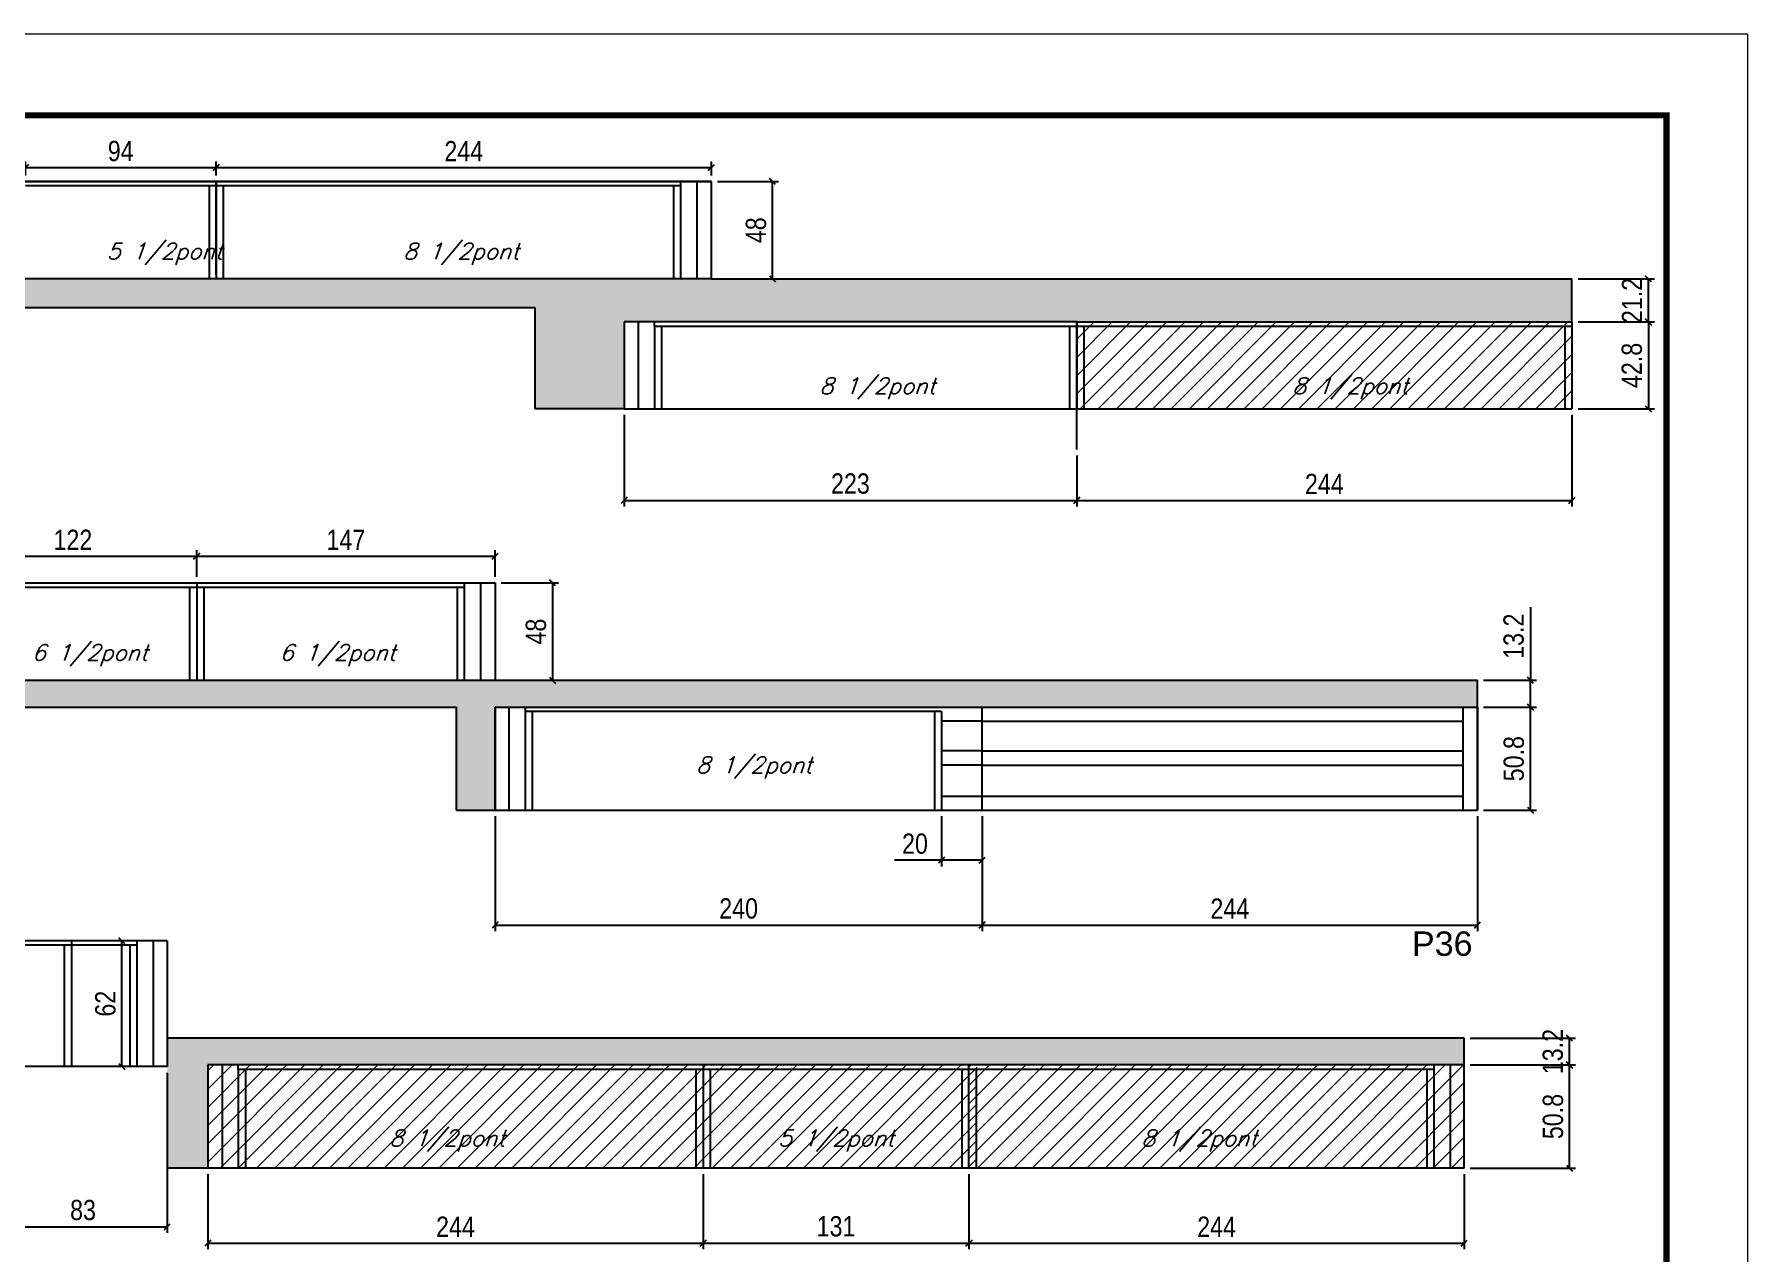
# Model space of a CAD drawing. Extents: x 137137 to 143418, y 10464 to 34486.
# Drawn here: x 140948 to 141792, y 23548 to 24149 of the extents above; entities that cross this region are included whole.
import ezdxf

# ---------------------------------------------------------------- set-up
doc = ezdxf.new("R2010")
doc.units = 0
doc.linetypes.add('DASHED', pattern=[0.75, 0.5, -0.25])
for name, color, linetype in [('5', 5, 'Continuous'), ('COTA', 241, 'Continuous'), ('Painéis', 200, 'Continuous'), ('SARR_2.2x7', 40, 'Continuous'), ('SARR_3.5x7', 81, 'Continuous'), ('texto', 7, 'Continuous')]:
    doc.layers.add(name, color=color, linetype=linetype)
for name, color, linetype, lineweight in [('Folhas', 255, 'Continuous', 9), ('Hachura', 251, 'Continuous', 9), ('SARRAFO DE PRESSAO', 251, 'DASHED', 9)]:
    doc.layers.add(name, color=color, linetype=linetype, lineweight=lineweight)
doc.styles.add('COTA TECNICA', font='techl___.ttf', dxfattribs={"height": 10})
doc.styles.add('Romans', font='romans.shx')
doc.styles.get("Standard").update_dxf_attribs({"font": 'arial.ttf'})
doc.dimstyles.new('PAINEL', dxfattribs={"dimtxt": 10, "dimasz": 3, "dimexe": 3, "dimexo": 3, "dimgap": 3, "dimtad": 1, "dimdec": 1, "dimzin": 12, "dimdsep": 46, "dimtxsty": 'COTA TECNICA', "dimblk1": 'OBLIQUE', "dimblk2": 'OBLIQUE', "dimsah": 1, "dimcen": 0.9, "dimclrd": 4, "dimclre": 4, "dimclrt": 240, "dimadec": 1, "dimazin": 3, "dimtfac": 1, "dimtdec": 1, "dimtmove": 0, "dimatfit": 3, "dimfxl": 1, "dimtolj": 1, "dimtzin": 12, "dimarcsym": 0})
pattern_1 = [(50, (-5789.775, 320.572), (5.46554007, -0.47817257), [0.5715, -6.2865]), (355, (-5789.775, 320.572), (-1.05730264, 5.73170536), [0.4572, -5.02921753]), (100.4514447, (-5789.3194, 320.532), (4.40823741, 5.25353256), [0.48570026, -5.34270734]), (46.1842, (-5789.775, 322.096), (8.13237123, -1.26126984), [0.85725, -9.42975]), (96.6355576, (-5789.097, 321.991), (7.12212402, 7.42278374), [0.7285507, -8.01406824]), (351.184151, (-5789.775, 322.096), (7.122124, 7.42278374), [0.685799, -7.54379196]), (21, (-5789.013, 321.715), (4.54843174, -3.06795595), [0.5715, -6.2865]), (326, (-5789.013, 321.715), (1.85406085, 5.52563898), [0.4572, -5.0292]), (71.451445, (-5788.634, 321.459), (6.40249258, 2.45768307), [0.48570026, -5.34269813]), (37.5, (-5789.7749, 320.5718), (0.092658098, 2.536651166), [0, -4.96824, 0, -5.1054, 0, -5.04825]), (7.5, (-5789.7749, 320.5718), (2.004589875, 3.005417245), [0, -2.91084, 0, -4.85394, 0, -1.92405]), (327.5, (-5791.4741, 320.5718), (4.067717855, -0.17186232), [0, -1.905, 0, -5.9436, 0, -7.8867]), (317.5, (-5792.236, 320.5718), (4.44387544, 0.76279473), [0, -2.4765, 0, -3.94716, 0, -5.6007])]
pattern_2 = [(45, (-1599.503, -8044.2146), (-4.49012806, 4.49012806), [])]

# ---------------------------------------------------------------- blocks, each defined once
blk = doc.blocks.new('9999999999')
at = {"layer": 'Folhas'}
blk.add_lwpolyline([(98138.98, 34190.21), (99623.98, 34190.21), (99623.98, 35240.21), (98138.98, 35240.21)], close=True, dxfattribs=at)
at = {"layer": 'Folhas', "color": 30, "const_width": 3}
blk.add_lwpolyline([(98213.98, 34230.21), (99583.98, 34230.21), (99583.98, 35200.21), (98213.98, 35200.21)], close=True, dxfattribs=at)
blk = doc.blocks.new('_Oblique')
at = {"color": 0, "linetype": 'ByBlock', "lineweight": -2}
blk.add_line((-0.5, -0.5), (0.5, 0.5), dxfattribs=at)
blk = doc.blocks.new('*D1984')
at = {"layer": 'COTA', "color": 4, "linetype": 'ByBlock', "lineweight": -2, "transparency": 16777216}
for p, q in [((141705.69, 23961.05), (141705.69, 23915.97)), ((141461.69, 23941.05), (141461.69, 23915.97)), ((141461.69, 23918.97), (141705.69, 23918.97))]:
    blk.add_line(p, q, dxfattribs=at)
at = {"layer": 'Defpoints', "color": 0, "linetype": 'ByBlock', "transparency": 16777216}
for p in [(141705.69, 23964.05), (141461.69, 23944.05), (141705.69, 23918.97)]:
    blk.add_point(p, dxfattribs=at)
at = {"layer": 'COTA', "color": 4, "linetype": 'ByBlock', "lineweight": -2, "transparency": 16777216, "xscale": 3, "yscale": 3, "zscale": 3, "rotation": 180}
blk.add_blockref('_Oblique', (141461.69, 23918.97), dxfattribs=at)
at = {"layer": 'COTA', "color": 4, "linetype": 'ByBlock', "lineweight": -2, "transparency": 16777216, "xscale": 3, "yscale": 3, "zscale": 3}
blk.add_blockref('_Oblique', (141705.69, 23918.97), dxfattribs=at)
at = {"layer": 'COTA', "color": 240, "linetype": 'ByBlock', "transparency": 16777216, "insert": (141583.69, 23927.04), "char_height": 10, "attachment_point": 5, "style": 'COTA TECNICA'}
blk.add_mtext('\\A1;244', dxfattribs=at)
blk = doc.blocks.new('*D1985')
at = {"layer": 'COTA', "color": 4, "linetype": 'ByBlock', "lineweight": -2, "transparency": 16777216}
for p, q in [((141415.11, 23763.3), (141415.11, 23706.75)), ((141659.11, 23763.3), (141659.11, 23706.75)), ((141415.11, 23709.75), (141659.11, 23709.75))]:
    blk.add_line(p, q, dxfattribs=at)
at = {"layer": 'Defpoints', "color": 0, "linetype": 'ByBlock', "transparency": 16777216}
for p in [(141415.11, 23766.3), (141659.11, 23766.3), (141659.11, 23709.75)]:
    blk.add_point(p, dxfattribs=at)
at = {"layer": 'COTA', "color": 4, "linetype": 'ByBlock', "lineweight": -2, "transparency": 16777216, "xscale": 3, "yscale": 3, "zscale": 3, "rotation": 180}
blk.add_blockref('_Oblique', (141415.11, 23709.75), dxfattribs=at)
at = {"layer": 'COTA', "color": 4, "linetype": 'ByBlock', "lineweight": -2, "transparency": 16777216, "xscale": 3, "yscale": 3, "zscale": 3}
blk.add_blockref('_Oblique', (141659.11, 23709.75), dxfattribs=at)
at = {"layer": 'COTA', "color": 240, "linetype": 'ByBlock', "transparency": 16777216, "insert": (141537.11, 23717.82), "char_height": 10, "attachment_point": 5, "style": 'COTA TECNICA'}
blk.add_mtext('\\A1;244', dxfattribs=at)
blk = doc.blocks.new('*D1987')
at = {"layer": 'COTA', "color": 4, "linetype": 'ByBlock', "lineweight": -2, "transparency": 16777216}
for p, q in [((141708.69, 24028.05), (141746.33, 24028.05)), ((141743.33, 24006.85), (141743.33, 24028.05)), ((141708.69, 24006.85), (141746.33, 24006.85))]:
    blk.add_line(p, q, dxfattribs=at)
at = {"layer": 'Defpoints', "color": 0, "linetype": 'ByBlock', "transparency": 16777216}
for p in [(141705.69, 24028.05), (141743.33, 24028.05), (141705.69, 24006.85)]:
    blk.add_point(p, dxfattribs=at)
at = {"layer": 'COTA', "color": 4, "linetype": 'ByBlock', "lineweight": -2, "transparency": 16777216, "xscale": 3, "yscale": 3, "zscale": 3}
for p, rotation in [((141743.33, 24028.05), 90), ((141743.33, 24006.85), 270)]:
    blk.add_blockref('_Oblique', p, dxfattribs=dict(at, rotation=rotation))
at = {"layer": 'COTA', "color": 240, "linetype": 'ByBlock', "transparency": 16777216, "insert": (141735.27, 24017.45), "char_height": 10, "attachment_point": 5, "rotation": 90, "style": 'COTA TECNICA'}
blk.add_mtext('\\A1;21.2', dxfattribs=at)
blk = doc.blocks.new('*D1995')
at = {"layer": 'COTA', "color": 4, "lineweight": -2, "transparency": 16777216}
for p, q in [((141238.69, 23961.05), (141238.69, 23915.97)), ((141461.69, 23941.05), (141461.69, 23915.97)), ((141238.69, 23918.97), (141461.69, 23918.97))]:
    blk.add_line(p, q, dxfattribs=at)
at = {"layer": 'Defpoints', "color": 0, "transparency": 16777216}
for p in [(141238.69, 23964.05), (141461.69, 23944.05), (141461.69, 23918.97)]:
    blk.add_point(p, dxfattribs=at)
at = {"layer": 'COTA', "color": 4, "lineweight": -2, "transparency": 16777216, "xscale": 3, "yscale": 3, "zscale": 3, "rotation": 180}
blk.add_blockref('_Oblique', (141238.69, 23918.97), dxfattribs=at)
at = {"layer": 'COTA', "color": 4, "lineweight": -2, "transparency": 16777216, "xscale": 3, "yscale": 3, "zscale": 3}
blk.add_blockref('_Oblique', (141461.69, 23918.97), dxfattribs=at)
at = {"layer": 'COTA', "color": 240, "transparency": 16777216, "insert": (141350.19, 23927.19), "char_height": 10, "attachment_point": 5, "style": 'COTA TECNICA'}
blk.add_mtext('\\A1;223', dxfattribs=at)
blk = doc.blocks.new('*D1989')
at = {"layer": 'COTA', "color": 4, "lineweight": -2, "transparency": 16777216}
for p, q in [((141708.69, 24006.85), (141746.33, 24006.85)), ((141743.33, 24006.85), (141743.33, 23964.05)), ((141708.69, 23964.05), (141746.33, 23964.05))]:
    blk.add_line(p, q, dxfattribs=at)
at = {"layer": 'Defpoints', "color": 0, "transparency": 16777216}
for p in [(141705.69, 24006.85), (141705.69, 23964.05), (141743.33, 23964.05)]:
    blk.add_point(p, dxfattribs=at)
at = {"layer": 'COTA', "color": 4, "lineweight": -2, "transparency": 16777216, "xscale": 3, "yscale": 3, "zscale": 3}
for p, rotation in [((141743.33, 24006.85), 90), ((141743.33, 23964.05), 270)]:
    blk.add_blockref('_Oblique', p, dxfattribs=dict(at, rotation=rotation))
at = {"layer": 'COTA', "color": 240, "transparency": 16777216, "insert": (141735.23, 23985.45), "char_height": 10, "attachment_point": 5, "rotation": 90, "style": 'COTA TECNICA'}
blk.add_mtext('\\A1;42.8', dxfattribs=at)
blk = doc.blocks.new('*D1992')
at = {"layer": 'COTA', "color": 4, "lineweight": -2, "ltscale": 25, "transparency": 16777216}
for p, q in [((141662.11, 23817.1), (141688.21, 23817.1)), ((141685.21, 23766.3), (141685.21, 23817.1)), ((141662.11, 23766.3), (141688.21, 23766.3))]:
    blk.add_line(p, q, dxfattribs=at)
at = {"layer": 'Defpoints', "color": 0, "ltscale": 25, "transparency": 16777216}
for p in [(141659.11, 23817.1), (141685.21, 23817.1), (141659.11, 23766.3)]:
    blk.add_point(p, dxfattribs=at)
at = {"layer": 'COTA', "color": 4, "lineweight": -2, "ltscale": 25, "transparency": 16777216, "xscale": 3, "yscale": 3, "zscale": 3}
for p, rotation in [((141685.21, 23817.1), 90), ((141685.21, 23766.3), 270)]:
    blk.add_blockref('_Oblique', p, dxfattribs=dict(at, rotation=rotation))
at = {"layer": 'COTA', "color": 240, "ltscale": 25, "transparency": 16777216, "insert": (141677.07, 23791.7), "char_height": 10, "attachment_point": 5, "rotation": 90, "style": 'COTA TECNICA'}
blk.add_mtext('\\A1;50.8', dxfattribs=at)
blk = doc.blocks.new('*D1993')
at = {"layer": 'COTA', "color": 4, "lineweight": -2, "ltscale": 25, "transparency": 16777216}
for p, q in [((141685.21, 23866.4), (141685.21, 23830.3)), ((141662.11, 23830.3), (141688.21, 23830.3)), ((141685.21, 23817.1), (141685.21, 23830.3)), ((141662.11, 23817.1), (141688.21, 23817.1))]:
    blk.add_line(p, q, dxfattribs=at)
at = {"layer": 'Defpoints', "color": 0, "ltscale": 25, "transparency": 16777216}
for p in [(141659.11, 23830.3), (141685.21, 23830.3), (141659.11, 23817.1)]:
    blk.add_point(p, dxfattribs=at)
at = {"layer": 'COTA', "color": 4, "lineweight": -2, "ltscale": 25, "transparency": 16777216, "xscale": 3, "yscale": 3, "zscale": 3}
for p, rotation in [((141685.21, 23830.3), 90), ((141685.21, 23817.1), 270)]:
    blk.add_blockref('_Oblique', p, dxfattribs=dict(at, rotation=rotation))
at = {"layer": 'COTA', "color": 240, "ltscale": 25, "transparency": 16777216, "insert": (141676.99, 23852.04), "char_height": 10, "attachment_point": 5, "rotation": 90, "style": 'COTA TECNICA'}
blk.add_mtext('\\A1;13.2', dxfattribs=at)
blk = doc.blocks.new('*D1994')
at = {"layer": 'COTA', "color": 4, "lineweight": -2, "ltscale": 25, "transparency": 16777216}
for p, q in [((141175.11, 23763.3), (141175.11, 23706.75)), ((141415.11, 23763.3), (141415.11, 23706.75)), ((141175.11, 23709.75), (141415.11, 23709.75))]:
    blk.add_line(p, q, dxfattribs=at)
at = {"layer": 'Defpoints', "color": 0, "ltscale": 25, "transparency": 16777216}
for p in [(141175.11, 23766.3), (141415.11, 23766.3), (141415.11, 23709.75)]:
    blk.add_point(p, dxfattribs=at)
at = {"layer": 'COTA', "color": 4, "lineweight": -2, "ltscale": 25, "transparency": 16777216, "xscale": 3, "yscale": 3, "zscale": 3, "rotation": 180}
blk.add_blockref('_Oblique', (141175.11, 23709.75), dxfattribs=at)
at = {"layer": 'COTA', "color": 4, "lineweight": -2, "ltscale": 25, "transparency": 16777216, "xscale": 3, "yscale": 3, "zscale": 3}
blk.add_blockref('_Oblique', (141415.11, 23709.75), dxfattribs=at)
at = {"layer": 'COTA', "color": 240, "ltscale": 25, "transparency": 16777216, "insert": (141295.11, 23717.85), "char_height": 10, "attachment_point": 5, "style": 'COTA TECNICA'}
blk.add_mtext('\\A1;240', dxfattribs=at)
blk = doc.blocks.new('*D1997')
at = {"layer": 'COTA', "color": 4, "lineweight": -2, "ltscale": 25, "transparency": 16777216}
for p, q in [((141395.11, 23763.3), (141395.11, 23738.65)), ((141415.11, 23763.3), (141415.11, 23738.65)), ((141395.11, 23741.65), (141371.89, 23741.65)), ((141415.11, 23741.65), (141395.11, 23741.65))]:
    blk.add_line(p, q, dxfattribs=at)
at = {"layer": 'Defpoints', "color": 0, "ltscale": 25, "transparency": 16777216}
for p in [(141395.11, 23766.3), (141415.11, 23766.3), (141395.11, 23741.65)]:
    blk.add_point(p, dxfattribs=at)
at = {"layer": 'COTA', "color": 4, "lineweight": -2, "ltscale": 25, "transparency": 16777216, "xscale": 3, "yscale": 3, "zscale": 3, "rotation": 180}
blk.add_blockref('_Oblique', (141395.11, 23741.65), dxfattribs=at)
at = {"layer": 'COTA', "color": 4, "lineweight": -2, "ltscale": 25, "transparency": 16777216, "xscale": 3, "yscale": 3, "zscale": 3}
blk.add_blockref('_Oblique', (141415.11, 23741.65), dxfattribs=at)
at = {"layer": 'COTA', "color": 240, "ltscale": 25, "transparency": 16777216, "insert": (141382, 23749.76), "char_height": 10, "attachment_point": 5, "style": 'COTA TECNICA'}
blk.add_mtext('\\A1;20', dxfattribs=at)
blk = doc.blocks.new('*D2000')
at = {"layer": 'COTA', "color": 4, "lineweight": -2, "ltscale": 25, "transparency": 16777216}
for p, q in [((140943.69, 24079.05), (140943.69, 24085.92)), ((141037.69, 24079.05), (141037.69, 24085.92)), ((140943.69, 24082.92), (141037.69, 24082.92))]:
    blk.add_line(p, q, dxfattribs=at)
at = {"layer": 'Defpoints', "color": 0, "ltscale": 25, "transparency": 16777216}
for p in [(141037.69, 24082.92), (140943.69, 24076.05), (141037.69, 24076.05)]:
    blk.add_point(p, dxfattribs=at)
at = {"layer": 'COTA', "color": 4, "lineweight": -2, "ltscale": 25, "transparency": 16777216, "xscale": 3, "yscale": 3, "zscale": 3, "rotation": 180}
blk.add_blockref('_Oblique', (140943.69, 24082.92), dxfattribs=at)
at = {"layer": 'COTA', "color": 4, "lineweight": -2, "ltscale": 25, "transparency": 16777216, "xscale": 3, "yscale": 3, "zscale": 3}
blk.add_blockref('_Oblique', (141037.69, 24082.92), dxfattribs=at)
at = {"layer": 'COTA', "color": 240, "ltscale": 25, "transparency": 16777216, "insert": (140990.69, 24091.02), "char_height": 10, "attachment_point": 5, "style": 'COTA TECNICA'}
blk.add_mtext('\\A1;94', dxfattribs=at)
blk = doc.blocks.new('*D2001')
at = {"layer": 'COTA', "color": 4, "lineweight": -2, "ltscale": 25, "transparency": 16777216}
for p, q in [((141037.69, 24079.05), (141037.69, 24085.92)), ((141281.69, 24079.05), (141281.69, 24085.92)), ((141037.69, 24082.92), (141281.69, 24082.92))]:
    blk.add_line(p, q, dxfattribs=at)
at = {"layer": 'Defpoints', "color": 0, "ltscale": 25, "transparency": 16777216}
for p in [(141281.69, 24082.92), (141037.69, 24076.05), (141281.69, 24076.05)]:
    blk.add_point(p, dxfattribs=at)
at = {"layer": 'COTA', "color": 4, "lineweight": -2, "ltscale": 25, "transparency": 16777216, "xscale": 3, "yscale": 3, "zscale": 3, "rotation": 180}
blk.add_blockref('_Oblique', (141037.69, 24082.92), dxfattribs=at)
at = {"layer": 'COTA', "color": 4, "lineweight": -2, "ltscale": 25, "transparency": 16777216, "xscale": 3, "yscale": 3, "zscale": 3}
blk.add_blockref('_Oblique', (141281.69, 24082.92), dxfattribs=at)
at = {"layer": 'COTA', "color": 240, "ltscale": 25, "transparency": 16777216, "insert": (141159.69, 24091), "char_height": 10, "attachment_point": 5, "style": 'COTA TECNICA'}
blk.add_mtext('\\A1;244', dxfattribs=at)
blk = doc.blocks.new('*D2004')
at = {"layer": 'COTA', "color": 4, "lineweight": -2, "ltscale": 25, "transparency": 16777216}
for p, q in [((140906.11, 23881.3), (140906.11, 23894.46)), ((140906.11, 23891.46), (141028.11, 23891.46)), ((141028.11, 23881.3), (141028.11, 23894.46))]:
    blk.add_line(p, q, dxfattribs=at)
at = {"layer": 'Defpoints', "color": 0, "ltscale": 25, "transparency": 16777216}
for p in [(141028.11, 23891.46), (140906.11, 23878.3), (141028.11, 23878.3)]:
    blk.add_point(p, dxfattribs=at)
at = {"layer": 'COTA', "color": 4, "lineweight": -2, "ltscale": 25, "transparency": 16777216, "xscale": 3, "yscale": 3, "zscale": 3, "rotation": 180}
blk.add_blockref('_Oblique', (140906.11, 23891.46), dxfattribs=at)
at = {"layer": 'COTA', "color": 4, "lineweight": -2, "ltscale": 25, "transparency": 16777216, "xscale": 3, "yscale": 3, "zscale": 3}
blk.add_blockref('_Oblique', (141028.11, 23891.46), dxfattribs=at)
at = {"layer": 'COTA', "color": 240, "ltscale": 25, "transparency": 16777216, "insert": (140967.11, 23899.52), "char_height": 10, "attachment_point": 5, "style": 'COTA TECNICA'}
blk.add_mtext('\\A1;122', dxfattribs=at)
blk = doc.blocks.new('*D2005')
at = {"layer": 'COTA', "color": 4, "lineweight": -2, "ltscale": 25, "transparency": 16777216}
for p, q in [((141028.11, 23881.3), (141028.11, 23894.46)), ((141028.11, 23891.46), (141175.11, 23891.46)), ((141175.11, 23881.3), (141175.11, 23894.46))]:
    blk.add_line(p, q, dxfattribs=at)
at = {"layer": 'Defpoints', "color": 0, "ltscale": 25, "transparency": 16777216}
for p in [(141175.11, 23891.46), (141028.11, 23878.3), (141175.11, 23878.3)]:
    blk.add_point(p, dxfattribs=at)
at = {"layer": 'COTA', "color": 4, "lineweight": -2, "ltscale": 25, "transparency": 16777216, "xscale": 3, "yscale": 3, "zscale": 3, "rotation": 180}
blk.add_blockref('_Oblique', (141028.11, 23891.46), dxfattribs=at)
at = {"layer": 'COTA', "color": 4, "lineweight": -2, "ltscale": 25, "transparency": 16777216, "xscale": 3, "yscale": 3, "zscale": 3}
blk.add_blockref('_Oblique', (141175.11, 23891.46), dxfattribs=at)
at = {"layer": 'COTA', "color": 240, "ltscale": 25, "transparency": 16777216, "insert": (141101.61, 23899.53), "char_height": 10, "attachment_point": 5, "style": 'COTA TECNICA'}
blk.add_mtext('\\A1;147', dxfattribs=at)
blk = doc.blocks.new('*D2006')
at = {"layer": 'COTA', "color": 4, "lineweight": -2, "ltscale": 25, "transparency": 16777216}
for p, q in [((141178.11, 23878.3), (141206.38, 23878.3)), ((141203.38, 23878.3), (141203.38, 23830.3)), ((141178.11, 23830.3), (141206.38, 23830.3))]:
    blk.add_line(p, q, dxfattribs=at)
at = {"layer": 'Defpoints', "color": 0, "ltscale": 25, "transparency": 16777216}
for p in [(141175.11, 23878.3), (141175.11, 23830.3), (141203.38, 23830.3)]:
    blk.add_point(p, dxfattribs=at)
at = {"layer": 'COTA', "color": 4, "lineweight": -2, "ltscale": 25, "transparency": 16777216, "xscale": 3, "yscale": 3, "zscale": 3}
for p, rotation in [((141203.38, 23878.3), 90), ((141203.38, 23830.3), 270)]:
    blk.add_blockref('_Oblique', p, dxfattribs=dict(at, rotation=rotation))
at = {"layer": 'COTA', "color": 240, "ltscale": 25, "transparency": 16777216, "insert": (141195.28, 23854.3), "char_height": 10, "attachment_point": 5, "rotation": 90, "style": 'COTA TECNICA'}
blk.add_mtext('\\A1;48', dxfattribs=at)
blk = doc.blocks.new('*D2007')
at = {"layer": 'COTA', "color": 4, "lineweight": -2, "ltscale": 25, "transparency": 16777216}
for p, q in [((141284.69, 24076.05), (141314.79, 24076.05)), ((141311.79, 24028.05), (141311.79, 24076.05)), ((141284.69, 24028.05), (141314.79, 24028.05))]:
    blk.add_line(p, q, dxfattribs=at)
at = {"layer": 'Defpoints', "color": 0, "ltscale": 25, "transparency": 16777216}
for p in [(141281.69, 24076.05), (141311.79, 24076.05), (141281.69, 24028.05)]:
    blk.add_point(p, dxfattribs=at)
at = {"layer": 'COTA', "color": 4, "lineweight": -2, "ltscale": 25, "transparency": 16777216, "xscale": 3, "yscale": 3, "zscale": 3}
for p, rotation in [((141311.79, 24076.05), 90), ((141311.79, 24028.05), 270)]:
    blk.add_blockref('_Oblique', p, dxfattribs=dict(at, rotation=rotation))
at = {"layer": 'COTA', "color": 240, "ltscale": 25, "transparency": 16777216, "insert": (141303.69, 24052.05), "char_height": 10, "attachment_point": 5, "rotation": 90, "style": 'COTA TECNICA'}
blk.add_mtext('\\A1;48', dxfattribs=at)
blk = doc.blocks.new('*D2011')
at = {"layer": 'COTA', "color": 4, "linetype": 'ByBlock', "lineweight": -2, "transparency": 16777216}
for p, q in [((140930.61, 23636.99), (140930.61, 23558.03)), ((141013.61, 23636.99), (141013.61, 23558.03)), ((140930.61, 23561.03), (141013.61, 23561.03))]:
    blk.add_line(p, q, dxfattribs=at)
at = {"layer": 'Defpoints', "color": 0, "linetype": 'ByBlock', "transparency": 16777216}
for p in [(140930.61, 23639.99), (141013.61, 23639.99), (141013.61, 23561.03)]:
    blk.add_point(p, dxfattribs=at)
at = {"layer": 'COTA', "color": 4, "linetype": 'ByBlock', "lineweight": -2, "transparency": 16777216, "xscale": 3, "yscale": 3, "zscale": 3, "rotation": 180}
blk.add_blockref('_Oblique', (140930.61, 23561.03), dxfattribs=at)
at = {"layer": 'COTA', "color": 4, "linetype": 'ByBlock', "lineweight": -2, "transparency": 16777216, "xscale": 3, "yscale": 3, "zscale": 3}
blk.add_blockref('_Oblique', (141013.61, 23561.03), dxfattribs=at)
at = {"layer": 'COTA', "color": 240, "linetype": 'ByBlock', "transparency": 16777216, "insert": (140972.11, 23569.27), "char_height": 10, "attachment_point": 5, "style": 'COTA TECNICA'}
blk.add_mtext('\\A1;83', dxfattribs=at)
blk = doc.blocks.new('*D2012')
at = {"layer": 'COTA', "color": 4, "linetype": 'ByBlock', "lineweight": -2, "transparency": 16777216}
for p, q in [((141033.61, 23586.99), (141033.61, 23550.03)), ((141277.61, 23586.99), (141277.61, 23550.03)), ((141033.61, 23553.03), (141277.61, 23553.03))]:
    blk.add_line(p, q, dxfattribs=at)
at = {"layer": 'Defpoints', "color": 0, "linetype": 'ByBlock', "transparency": 16777216}
for p in [(141033.61, 23589.99), (141277.61, 23589.99), (141277.61, 23553.03)]:
    blk.add_point(p, dxfattribs=at)
at = {"layer": 'COTA', "color": 4, "linetype": 'ByBlock', "lineweight": -2, "transparency": 16777216, "xscale": 3, "yscale": 3, "zscale": 3, "rotation": 180}
blk.add_blockref('_Oblique', (141033.61, 23553.03), dxfattribs=at)
at = {"layer": 'COTA', "color": 4, "linetype": 'ByBlock', "lineweight": -2, "transparency": 16777216, "xscale": 3, "yscale": 3, "zscale": 3}
blk.add_blockref('_Oblique', (141277.61, 23553.03), dxfattribs=at)
at = {"layer": 'COTA', "color": 240, "linetype": 'ByBlock', "transparency": 16777216, "insert": (141155.61, 23561.1), "char_height": 10, "attachment_point": 5, "style": 'COTA TECNICA'}
blk.add_mtext('\\A1;244', dxfattribs=at)
blk = doc.blocks.new('*D2013')
at = {"layer": 'COTA', "color": 4, "linetype": 'ByBlock', "lineweight": -2, "transparency": 16777216}
for p, q in [((141277.61, 23586.99), (141277.61, 23550.03)), ((141408.61, 23586.99), (141408.61, 23550.03)), ((141277.61, 23553.03), (141408.61, 23553.03))]:
    blk.add_line(p, q, dxfattribs=at)
at = {"layer": 'Defpoints', "color": 0, "linetype": 'ByBlock', "transparency": 16777216}
for p in [(141277.61, 23589.99), (141408.61, 23589.99), (141408.61, 23553.03)]:
    blk.add_point(p, dxfattribs=at)
at = {"layer": 'COTA', "color": 4, "linetype": 'ByBlock', "lineweight": -2, "transparency": 16777216, "xscale": 3, "yscale": 3, "zscale": 3, "rotation": 180}
blk.add_blockref('_Oblique', (141277.61, 23553.03), dxfattribs=at)
at = {"layer": 'COTA', "color": 4, "linetype": 'ByBlock', "lineweight": -2, "transparency": 16777216, "xscale": 3, "yscale": 3, "zscale": 3}
blk.add_blockref('_Oblique', (141408.61, 23553.03), dxfattribs=at)
at = {"layer": 'COTA', "color": 240, "linetype": 'ByBlock', "transparency": 16777216, "insert": (141343.11, 23561.24), "char_height": 10, "attachment_point": 5, "style": 'COTA TECNICA'}
blk.add_mtext('\\A1;131', dxfattribs=at)
blk = doc.blocks.new('*D2014')
at = {"layer": 'COTA', "color": 4, "linetype": 'ByBlock', "lineweight": -2, "transparency": 16777216}
for p, q in [((141652.61, 23586.99), (141652.61, 23550.03)), ((141408.61, 23566.99), (141408.61, 23550.03)), ((141408.61, 23553.03), (141652.61, 23553.03))]:
    blk.add_line(p, q, dxfattribs=at)
at = {"layer": 'Defpoints', "color": 0, "linetype": 'ByBlock', "transparency": 16777216}
for p in [(141652.61, 23589.99), (141408.61, 23569.99), (141652.61, 23553.03)]:
    blk.add_point(p, dxfattribs=at)
at = {"layer": 'COTA', "color": 4, "linetype": 'ByBlock', "lineweight": -2, "transparency": 16777216, "xscale": 3, "yscale": 3, "zscale": 3, "rotation": 180}
blk.add_blockref('_Oblique', (141408.61, 23553.03), dxfattribs=at)
at = {"layer": 'COTA', "color": 4, "linetype": 'ByBlock', "lineweight": -2, "transparency": 16777216, "xscale": 3, "yscale": 3, "zscale": 3}
blk.add_blockref('_Oblique', (141652.61, 23553.03), dxfattribs=at)
at = {"layer": 'COTA', "color": 240, "linetype": 'ByBlock', "transparency": 16777216, "insert": (141530.61, 23561.1), "char_height": 10, "attachment_point": 5, "style": 'COTA TECNICA'}
blk.add_mtext('\\A1;244', dxfattribs=at)
blk = doc.blocks.new('*D2018')
at = {"layer": 'COTA', "color": 4, "lineweight": -2, "transparency": 16777216}
for p, q in [((141655.61, 23640.79), (141707.49, 23640.79)), ((141704.49, 23589.99), (141704.49, 23640.79)), ((141655.61, 23589.99), (141707.49, 23589.99))]:
    blk.add_line(p, q, dxfattribs=at)
at = {"layer": 'Defpoints', "color": 0, "transparency": 16777216}
for p in [(141652.61, 23640.79), (141704.49, 23640.79), (141652.61, 23589.99)]:
    blk.add_point(p, dxfattribs=at)
at = {"layer": 'COTA', "color": 4, "lineweight": -2, "transparency": 16777216, "xscale": 3, "yscale": 3, "zscale": 3}
for p, rotation in [((141704.49, 23640.79), 90), ((141704.49, 23589.99), 270)]:
    blk.add_blockref('_Oblique', p, dxfattribs=dict(at, rotation=rotation))
at = {"layer": 'COTA', "color": 240, "transparency": 16777216, "insert": (141696.36, 23615.39), "char_height": 10, "attachment_point": 5, "rotation": 90, "style": 'COTA TECNICA'}
blk.add_mtext('\\A1;50.8', dxfattribs=at)
blk = doc.blocks.new('*D2020')
at = {"layer": 'COTA', "color": 4, "lineweight": -2, "ltscale": 25, "transparency": 16777216}
for p, q in [((141655.61, 23653.99), (141707.49, 23653.99)), ((141704.49, 23640.79), (141704.49, 23653.99)), ((141655.61, 23640.79), (141707.49, 23640.79))]:
    blk.add_line(p, q, dxfattribs=at)
at = {"layer": 'Defpoints', "color": 0, "ltscale": 25, "transparency": 16777216}
for p in [(141652.61, 23653.99), (141704.49, 23653.99), (141652.61, 23640.79)]:
    blk.add_point(p, dxfattribs=at)
at = {"layer": 'COTA', "color": 4, "lineweight": -2, "ltscale": 25, "transparency": 16777216, "xscale": 3, "yscale": 3, "zscale": 3}
for p, rotation in [((141704.49, 23653.99), 90), ((141704.49, 23640.79), 270)]:
    blk.add_blockref('_Oblique', p, dxfattribs=dict(at, rotation=rotation))
at = {"layer": 'COTA', "color": 240, "ltscale": 25, "transparency": 16777216, "insert": (141696.27, 23647.39), "char_height": 10, "attachment_point": 5, "rotation": 90, "style": 'COTA TECNICA'}
blk.add_mtext('\\A1;13.2', dxfattribs=at)
blk = doc.blocks.new('*D2029')
at = {"layer": 'COTA', "color": 4, "lineweight": -2, "ltscale": 25, "transparency": 16777216}
for p, q in [((141010.61, 23701.99), (140988.28, 23701.99)), ((140991.28, 23639.99), (140991.28, 23701.99)), ((141010.61, 23639.99), (140988.28, 23639.99))]:
    blk.add_line(p, q, dxfattribs=at)
at = {"layer": 'Defpoints', "color": 0, "ltscale": 25, "transparency": 16777216}
for p in [(140991.28, 23701.99), (141013.61, 23701.99), (141013.61, 23639.99)]:
    blk.add_point(p, dxfattribs=at)
at = {"layer": 'COTA', "color": 4, "lineweight": -2, "ltscale": 25, "transparency": 16777216, "xscale": 3, "yscale": 3, "zscale": 3}
for p, rotation in [((140991.28, 23701.99), 90), ((140991.28, 23639.99), 270)]:
    blk.add_blockref('_Oblique', p, dxfattribs=dict(at, rotation=rotation))
at = {"layer": 'COTA', "color": 240, "ltscale": 25, "transparency": 16777216, "insert": (140983.17, 23670.99), "char_height": 10, "attachment_point": 5, "rotation": 90, "style": 'COTA TECNICA'}
blk.add_mtext('\\A1;62', dxfattribs=at)

msp = doc.modelspace()

# ---------------------------------------------------------------- hatches: boundary and pattern name
at = {"layer": 'COTA', "ltscale": 25}
h = msp.add_hatch(dxfattribs=at)
h.set_pattern_fill('AR-CONC', color=256, scale=0.03)
h.set_pattern_definition(pattern_1)
h.paths.add_polyline_path([(141238.69, 24006.85), (141461.69, 24006.85), (141705.69, 24006.85), (141705.69, 24028.05), (141281.69, 24028.05), (140699.69, 24028.05), (140699.69, 24014.05), (141194.69, 24014.05), (141194.69, 23964.05), (141238.69, 23964.05)])
h = msp.add_hatch(dxfattribs=at)
h.set_pattern_fill('AR-CONC', color=256, scale=0.03)
h.set_pattern_definition(pattern_1)
h.paths.add_polyline_path([(140780.61, 23817.1), (140925.11, 23817.1), (141156.11, 23817.1), (141156.11, 23766.3), (141175.11, 23766.3), (141175.11, 23817.1), (141659.11, 23817.1), (141659.11, 23830.3), (141175.11, 23830.3), (140906.11, 23830.3), (140508.11, 23830.3), (140508.11, 23809.1), (140732.61, 23809.1), (140732.61, 23766.3), (140780.61, 23766.3)])
at = {"layer": 'COTA', "linetype": 'ByBlock'}
h = msp.add_hatch(dxfattribs=at)
h.set_pattern_fill('AR-CONC', color=256, scale=0.03)
h.set_pattern_definition([(50, (-1599.503, -8044.2146), (5.46554007, -0.47817257), [0.5715, -6.2865]), (355, (-1599.503, -8044.2146), (-1.05730264, 5.73170536), [0.4572, -5.02921753]), (100.4514447, (-1599.0477, -8044.2544), (4.40823741, 5.25353256), [0.48570026, -5.34270734]), (46.1842, (-1599.503, -8042.6906), (8.13237123, -1.26126984), [0.85725, -9.42975]), (96.6355576, (-1598.8255, -8042.796), (7.12212402, 7.42278374), [0.7285507, -8.01406824]), (351.184151, (-1599.503, -8042.691), (7.122124, 7.42278374), [0.685799, -7.54379196]), (21, (-1598.741, -8043.0716), (4.54843174, -3.06795595), [0.5715, -6.2865]), (326, (-1598.741, -8043.0716), (1.85406085, 5.52563898), [0.4572, -5.0292]), (71.451445, (-1598.362, -8043.327), (6.40249258, 2.45768307), [0.48570026, -5.34269813]), (37.5, (-1599.5032, -8044.2146), (0.092658098, 2.536651166), [0, -4.96824, 0, -5.1054, 0, -5.04825]), (7.5, (-1599.5032, -8044.2146), (2.004589875, 3.005417245), [0, -2.91084, 0, -4.85394, 0, -1.92405]), (327.5, (-1601.2024, -8044.2146), (4.067717855, -0.17186232), [0, -1.905, 0, -5.9436, 0, -7.8867]), (317.5, (-1601.9644, -8044.2146), (4.44387544, 0.76279473), [0, -2.4765, 0, -3.94716, 0, -5.6007])])
h.paths.add_polyline_path([(141033.61, 23640.79), (141652.61, 23640.79), (141652.61, 23653.99), (141013.61, 23653.99), (141013.61, 23589.99), (141033.61, 23589.99)])
at = {"layer": 'Hachura', "linetype": 'ByBlock'}
h = msp.add_hatch(dxfattribs=at)
h.set_pattern_fill('ANSI31', color=256, scale=2)
h.set_pattern_definition([(45, (-1608.071, -7994.648), (-4.49012806, 4.49012806), [])])
h.paths.add_polyline_path([(141461.69, 24006.85), (141461.69, 23964.05), (141705.69, 23964.05), (141705.69, 24006.85)])
h.paths.add_polyline_path([(141560.1, 23966.09), (141627.72, 23966.09), (141633.22, 23982.07), (141565.6, 23982.07)], flags=24)
h = msp.add_hatch(dxfattribs=at)
h.set_pattern_fill('ANSI31', color=256, scale=2)
h.set_pattern_definition(pattern_2)
h.paths.add_polyline_path([(141277.61, 23640.79), (141033.61, 23640.79), (141033.61, 23589.99), (141277.61, 23589.99)])
h = msp.add_hatch(dxfattribs=at)
h.set_pattern_fill('ANSI31', color=256, scale=2)
h.set_pattern_definition(pattern_2)
h.paths.add_polyline_path([(141412.61, 23640.79), (141277.61, 23640.79), (141277.61, 23589.99), (141412.61, 23589.99)])
h = msp.add_hatch(dxfattribs=at)
h.set_pattern_fill('ANSI31', color=256, scale=2)
h.set_pattern_definition([(45, (-1603.503, -8044.2146), (-4.49012806, 4.49012806), [])])
h.paths.add_polyline_path([(141652.61, 23589.99), (141652.61, 23640.79), (141408.61, 23640.79), (141408.61, 23589.99)])

# ---------------------------------------------------------------- linework, layer by layer
at = {"layer": 'COTA', "linetype": 'ByBlock'}
for p, q in [((140699.69, 24076.05), (141281.69, 24076.05)), ((141281.69, 24028.05), (141705.69, 24028.05)), ((141281.69, 24028.05), (141281.69, 24028.05)), ((141705.69, 24006.85), (141705.69, 24028.05)), ((140699.69, 24014.05), (141194.69, 24014.05)), ((141194.69, 24014.05), (141194.69, 23964.05)), ((141238.69, 23964.05), (141194.69, 23964.05)), ((141175.11, 23830.3), (141659.11, 23830.3)), ((141659.11, 23817.1), (141659.11, 23830.3)), ((140925.11, 23817.1), (141156.11, 23817.1)), ((141156.11, 23766.3), (141156.11, 23817.1)), ((141156.11, 23766.3), (141175.11, 23766.3)), ((141652.61, 23653.99), (141013.61, 23653.99)), ((141652.61, 23640.79), (141652.61, 23653.99)), ((141033.61, 23589.99), (141013.61, 23589.99))]:
    msp.add_line(p, q, dxfattribs=at)
at = {"layer": 'Painéis', "linetype": 'ByBlock'}
for p, q in [((141281.69, 24076.05), (140699.69, 24076.05)), ((141037.69, 24030.05), (141037.69, 24076.05)), ((141281.69, 24028.05), (141281.69, 24076.05)), ((141461.69, 24006.85), (141238.69, 24006.85)), ((141238.69, 24006.85), (141238.69, 23964.05)), ((141461.69, 24006.85), (141705.69, 24006.85)), ((141461.69, 24006.85), (141461.69, 23964.05)), ((141461.69, 23944.05), (141461.69, 24006.85)), ((141705.69, 24006.85), (141705.69, 23964.05)), ((141238.69, 23964.05), (141461.69, 23964.05)), ((141461.69, 23964.05), (141705.69, 23964.05)), ((141028.11, 23878.3), (141028.11, 23830.3)), ((141175.11, 23878.3), (141175.11, 23830.3)), ((141175.11, 23766.3), (141175.11, 23817.1)), ((141175.11, 23817.1), (141659.11, 23817.1)), ((141175.11, 23817.1), (141175.11, 23766.3)), ((141415.11, 23766.3), (141415.11, 23817.1)), ((141659.11, 23766.3), (141659.11, 23817.1)), ((141175.11, 23766.3), (141659.11, 23766.3)), ((141013.61, 23701.99), (140783.61, 23701.99)), ((141013.61, 23701.99), (141013.61, 23639.99)), ((141013.61, 23639.99), (140783.61, 23639.99)), ((141652.61, 23640.79), (141033.61, 23640.79)), ((141033.61, 23640.79), (141033.61, 23589.99)), ((141277.61, 23640.79), (141277.61, 23589.99)), ((141408.61, 23589.99), (141408.61, 23640.79)), ((141652.61, 23589.99), (141652.61, 23640.79)), ((141652.61, 23589.99), (141652.61, 23640.79)), ((141652.61, 23589.99), (141033.61, 23589.99))]:
    msp.add_line(p, q, dxfattribs=at)
at = {"layer": 'Painéis'}
for p, q in [((141037.69, 24076.05), (141037.69, 24028.05)), ((141281.69, 24028.05), (140699.69, 24028.05))]:
    msp.add_line(p, q, dxfattribs=at)
at = {"layer": 'Painéis', "ltscale": 25}
for p, q in [((140906.11, 23878.3), (141175.11, 23878.3)), ((140906.11, 23830.3), (141175.11, 23830.3))]:
    msp.add_line(p, q, dxfattribs=at)
at = {"layer": 'SARR_2.2x7', "linetype": 'Continuous'}
for p, q in [((141037.69, 24073.85), (140943.69, 24073.85)), ((141266.69, 24073.85), (141037.69, 24073.85)), ((141274.69, 24028.05), (141274.69, 24076.05)), ((141245.69, 24006.85), (141245.69, 23964.05)), ((141253.69, 24004.65), (141253.69, 24006.85)), ((141461.69, 24004.65), (141253.69, 24004.65)), ((141705.69, 24004.65), (141461.69, 24004.65)), ((141028.11, 23876.1), (140921.11, 23876.1)), ((141160.11, 23876.1), (141028.11, 23876.1)), ((141168.11, 23830.3), (141168.11, 23878.3)), ((141182.11, 23766.3), (141182.11, 23817.1)), ((141395.11, 23814.9), (141190.11, 23814.9)), ((141652.11, 23766.3), (141652.11, 23817.1)), ((141415.11, 23810.1), (141395.11, 23810.1)), ((141415.11, 23810.1), (141652.11, 23810.1)), ((141415.11, 23795.52), (141395.11, 23795.52)), ((141415.11, 23795.52), (141652.11, 23795.52)), ((141415.11, 23788.52), (141395.11, 23788.52)), ((141415.11, 23788.52), (141652.11, 23788.52)), ((141395.11, 23773.3), (141415.11, 23773.3)), ((141415.11, 23773.3), (141652.11, 23773.3)), ((140998.61, 23699.79), (140930.61, 23699.79)), ((141006.61, 23701.99), (141006.61, 23639.99)), ((141040.59, 23640.79), (141040.59, 23589.99)), ((141048.59, 23638.59), (141048.59, 23640.79)), ((141155.61, 23638.59), (141048.59, 23638.59)), ((141277.61, 23638.59), (141155.61, 23638.59)), ((141408.61, 23638.59), (141277.61, 23638.59)), ((141637.61, 23638.59), (141408.61, 23638.59)), ((141645.61, 23640.79), (141645.61, 23589.99))]:
    msp.add_line(p, q, dxfattribs=at)
at = {"layer": 'SARR_3.5x7'}
for p, q in [((141034.19, 24073.85), (141034.19, 24028.05)), ((141041.19, 24073.85), (141041.19, 24028.05)), ((141263.19, 24028.05), (141263.19, 24073.85)), ((141266.69, 24028.05), (141266.69, 24076.05)), ((141253.69, 24004.65), (141253.69, 23964.05)), ((141257.19, 24004.65), (141257.19, 23964.05)), ((141458.19, 24004.65), (141458.19, 23964.05)), ((141465.19, 24004.65), (141465.19, 23964.05)), ((141702.19, 24004.65), (141702.19, 23964.05)), ((141024.61, 23876.1), (141024.61, 23830.3)), ((141031.61, 23876.1), (141031.61, 23830.3)), ((141156.61, 23830.3), (141156.61, 23876.1)), ((141160.11, 23830.3), (141160.11, 23878.3)), ((141190.11, 23766.3), (141190.11, 23817.1)), ((141193.61, 23766.3), (141193.61, 23814.9)), ((141391.61, 23814.9), (141391.61, 23766.3)), ((141395.11, 23814.9), (141395.11, 23766.3)), ((141659.11, 23817.1), (141659.11, 23766.3)), ((140962.86, 23699.79), (140962.86, 23639.99)), ((140966.36, 23701.99), (140966.36, 23639.99)), ((140995.11, 23699.79), (140995.11, 23639.99)), ((140998.61, 23701.99), (140998.61, 23639.99)), ((141048.59, 23638.59), (141048.59, 23589.99)), ((141052.09, 23638.59), (141052.09, 23589.99)), ((141274.11, 23638.59), (141274.11, 23589.99)), ((141281.11, 23638.59), (141281.11, 23589.99)), ((141405.11, 23638.59), (141405.11, 23589.99)), ((141412.11, 23638.59), (141412.11, 23589.99)), ((141634.11, 23638.59), (141634.11, 23589.99)), ((141637.61, 23640.79), (141637.61, 23589.99))]:
    msp.add_line(p, q, dxfattribs=at)

# ---------------------------------------------------------------- block references
at = {"layer": 'SARRAFO DE PRESSAO', "color": 6, "linetype": 'ByBlock'}
msp.add_blockref('9999999999', (42168.31, -11091.6), dxfattribs=at)

# ---------------------------------------------------------------- texts
at = {"layer": '5', "linetype": 'Continuous'}
msp.add_text('P36', height=12, rotation=0.00004, dxfattribs=at).set_placement((141626.88, 23694.56))
at = {"layer": 'texto', "color": 2, "char_height": 8, "attachment_point": 5, "style": 'Romans'}
for s, insert in [('{\\Q19;\\C256;5 1/2pont}', (141012.35, 24040.4)), ('{\\Q19;\\C256;8 1/2pont}', (141158.42, 24040.4)), ('{\\Q19;\\C256;8 1/2pont}', (141363.53, 23974.08)), ('{\\Q19;\\C256;8 1/2pont}', (141596.47, 23974.08)), ('{\\Q19;\\C256;6 1/2pont}', (140975.51, 23842.68)), ('{\\Q19;\\C256;6 1/2pont}', (141097.58, 23842.68)), ('{\\Q19;\\C256;8 1/2pont}', (141302.73, 23787.3)), ('{\\Q19;\\C256;8 1/2pont}', (141151.56, 23603.44)), ('{\\Q19;\\C256;5 1/2pont}', (141343.11, 23603.44)), ('{\\Q19;\\C256;8 1/2pont}', (141522.06, 23603.44))]:
    msp.add_mtext(s, dxfattribs=dict(at, insert=insert))

# ---------------------------------------------------------------- dimensions: what is measured, and where the dimension line sits
at = {"layer": 'COTA', "ltscale": 25}
for base, p1, p2, picture, middle in [((141037.69, 24082.92), (140943.69, 24076.05), (141037.69, 24076.05), '*D2000', (140990.69, 24091.02)), ((141281.69, 24082.92), (141037.69, 24076.05), (141281.69, 24076.05), '*D2001', (141159.69, 24091)), ((141175.11, 23891.46), (141028.11, 23878.3), (141175.11, 23878.3), '*D2005', (141101.61, 23899.53)), ((141415.11, 23709.75), (141175.11, 23766.3), (141415.11, 23766.3), '*D1994', (141295.11, 23717.85))]:
    dim = msp.add_linear_dim(base=base, p1=p1, p2=p2, dimstyle='PAINEL', override={"dimtmove": 1}, dxfattribs=at)
    dim.commit()
    dim.dimension.update_dxf_attribs({"geometry": picture, "text_midpoint": middle})
for base, p1, p2, picture, middle in [((141311.79, 24076.05), (141281.69, 24028.05), (141281.69, 24076.05), '*D2007', (141303.69, 24052.05)), ((141203.38, 23830.3), (141175.11, 23878.3), (141175.11, 23830.3), '*D2006', (141195.28, 23854.3)), ((141685.21, 23817.1), (141659.11, 23766.3), (141659.11, 23817.1), '*D1992', (141677.07, 23791.7)), ((140991.28, 23701.99), (141013.61, 23639.99), (141013.61, 23701.99), '*D2029', (140983.17, 23670.99))]:
    dim = msp.add_linear_dim(base=base, p1=p1, p2=p2, angle=90, dimstyle='PAINEL', dxfattribs=at)
    dim.commit()
    dim.dimension.update_dxf_attribs({"geometry": picture, "text_midpoint": middle})
at = {"layer": 'COTA', "linetype": 'ByBlock'}
dim = msp.add_linear_dim(base=(141743.33, 24028.05), p1=(141705.69, 24006.85), p2=(141705.69, 24028.05), angle=90, dimstyle='PAINEL', dxfattribs=at)
dim.commit()
dim.dimension.update_dxf_attribs({"geometry": '*D1987', "text_midpoint": (141743.33, 24017.45), "dimtype": 160})
at = {"layer": 'COTA'}
for base, p1, p2, picture, middle in [((141743.33, 23964.05), (141705.69, 24006.85), (141705.69, 23964.05), '*D1989', (141735.23, 23985.45)), ((141704.49, 23640.79), (141652.61, 23589.99), (141652.61, 23640.79), '*D2018', (141696.36, 23615.39))]:
    dim = msp.add_linear_dim(base=base, p1=p1, p2=p2, angle=90, dimstyle='PAINEL', dxfattribs=at)
    dim.commit()
    dim.dimension.update_dxf_attribs({"geometry": picture, "text_midpoint": middle})
dim = msp.add_linear_dim(base=(141461.69, 23918.97), p1=(141238.69, 23964.05), p2=(141461.69, 23944.05), dimstyle='PAINEL', dxfattribs=at)
dim.commit()
dim.dimension.update_dxf_attribs({"geometry": '*D1995', "text_midpoint": (141350.19, 23927.19)})
at = {"layer": 'COTA', "linetype": 'ByBlock'}
for base, p1, p2, picture, middle in [((141705.69, 23918.97), (141461.69, 23944.05), (141705.69, 23964.05), '*D1984', (141583.69, 23927.04)), ((141659.11, 23709.75), (141415.11, 23766.3), (141659.11, 23766.3), '*D1985', (141537.11, 23717.82)), ((141013.61, 23561.03), (140930.61, 23639.99), (141013.61, 23639.99), '*D2011', (140972.11, 23569.27)), ((141277.61, 23553.03), (141033.61, 23589.99), (141277.61, 23589.99), '*D2012', (141155.61, 23561.1)), ((141408.61, 23553.03), (141277.61, 23589.99), (141408.61, 23589.99), '*D2013', (141343.11, 23561.24)), ((141652.61, 23553.03), (141408.61, 23569.99), (141652.61, 23589.99), '*D2014', (141530.61, 23561.1))]:
    dim = msp.add_linear_dim(base=base, p1=p1, p2=p2, dimstyle='PAINEL', override={"dimtmove": 1}, dxfattribs=at)
    dim.commit()
    dim.dimension.update_dxf_attribs({"geometry": picture, "text_midpoint": middle})
at = {"layer": 'COTA', "ltscale": 25}
for base, p1, p2, picture, middle in [((141028.11, 23891.46), (140906.11, 23878.3), (141028.11, 23878.3), '*D2004', (140967.11, 23899.52)), ((141395.11, 23741.65), (141415.11, 23766.3), (141395.11, 23766.3), '*D1997', (141382, 23749.76))]:
    dim = msp.add_linear_dim(base=base, p1=p1, p2=p2, dimstyle='PAINEL', dxfattribs=at)
    dim.commit()
    dim.dimension.update_dxf_attribs({"geometry": picture, "text_midpoint": middle})
dim = msp.add_linear_dim(base=(141685.21, 23830.3), p1=(141659.11, 23817.1), p2=(141659.11, 23830.3), angle=90, dimstyle='PAINEL', override={"dimtmove": 1}, dxfattribs=at)
dim.commit()
dim.dimension.update_dxf_attribs({"geometry": '*D1993', "text_midpoint": (141685.21, 23852.04), "dimtype": 160})
dim = msp.add_linear_dim(base=(141704.49, 23653.99), p1=(141652.61, 23640.79), p2=(141652.61, 23653.99), angle=90, dimstyle='PAINEL', dxfattribs=at)
dim.commit()
dim.dimension.update_dxf_attribs({"geometry": '*D2020', "text_midpoint": (141704.49, 23647.39), "dimtype": 160})

doc.saveas('drawing.dxf')
